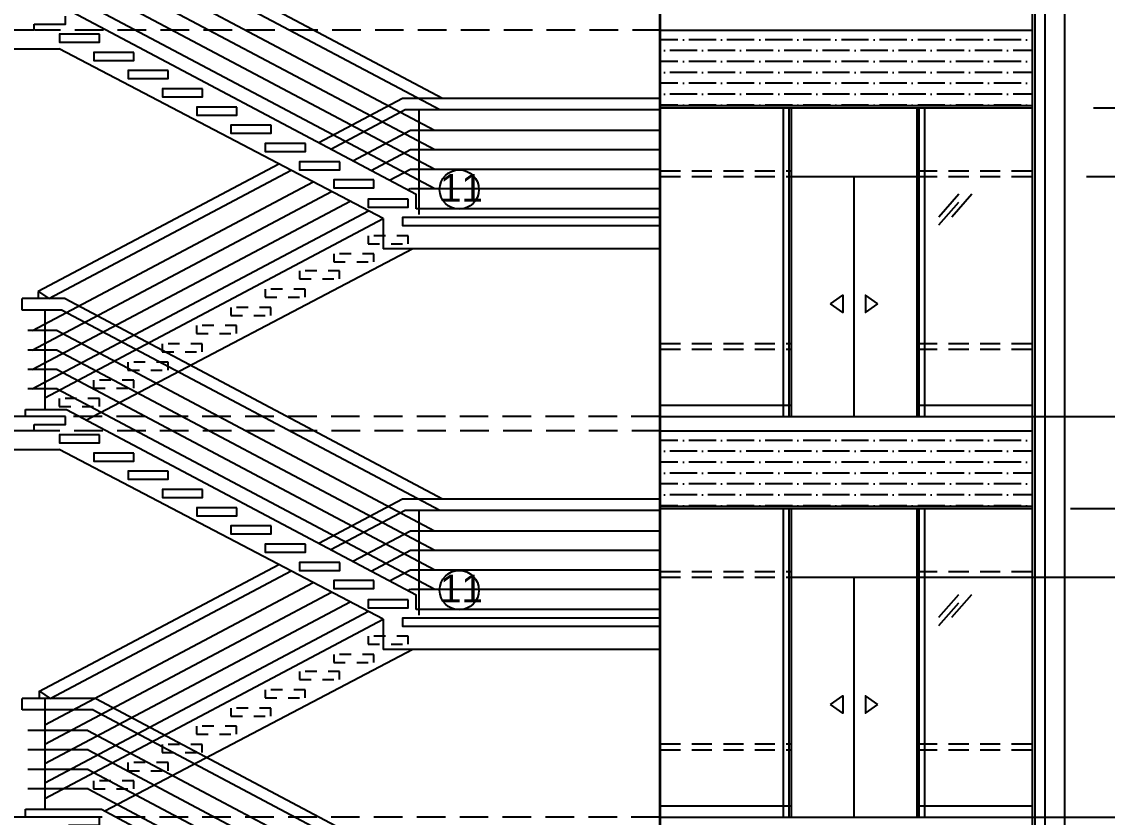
# Model space of a CAD drawing. Header units: millimetres. Extents: x 2148 to 2681, y 758 to 986.
# Drawn here: x 2461.04 to 2470.53, y 860.86 to 867.81 of the extents above; entities that cross this region are included whole.
import ezdxf

# ---------------------------------------------------------------- set-up
doc = ezdxf.new("R2010")
doc.units = ezdxf.units.MM
doc.linetypes.add('27-A-2-106-CD$1$HIDDEN', pattern=[0.375, 0.25, -0.125])
doc.linetypes.add('HIDDEN', pattern=[0.375, 0.25, -0.125])
for name, color, linetype in [('0.2', 10, 'Continuous'), ('4CO', 4, 'Continuous'), ('A-FLOR-STRS', 1, 'Continuous'), ('A-Hatch', 253, 'Continuous'), ('A-Stairs', 1, 'Continuous'), ('A-Wall', 4, 'Continuous'), ('cladding', 2, 'Continuous'), ('DR', 7, 'Continuous'), ('ELAYOUT', 4, 'Continuous'), ('hacht', 8, 'Continuous'), ('HATCH', 8, 'Continuous'), ('TLBLK', 7, 'Continuous')]:
    doc.layers.add(name, color=color, linetype=linetype)
doc.styles.add('ARIALNW', font='ARIALN.TTF')
doc.styles.add('SWISS', font='swissl.ttf')
doc.dimstyles.new('DIM 100', dxfattribs={"dimtxt": 0.2, "dimasz": 0.2, "dimexe": 0.1, "dimexo": 0, "dimgap": 0.05, "dimtad": 1, "dimzin": 0, "dimdsep": 46, "dimtxsty": 'ARIALNW', "dimcen": 0.09, "dimclrd": 6, "dimclre": 6, "dimclrt": 13, "dimadec": 0, "dimazin": 0, "dimtfac": 1, "dimtofl": 0, "dimtmove": 2, "dimatfit": 3, "dimfxl": 1, "dimtolj": 1, "dimtzin": 0, "dimarcsym": 0})

# ---------------------------------------------------------------- blocks, each defined once
blk = doc.blocks.new('*D2571')
at = {"layer": 'cladding', "color": 6, "lineweight": -2, "transparency": 16777216}
for p, q in [((2470.2054, 863.5576), (2475.1211, 863.5576)), ((2475.0211, 863.3576), (2475.0211, 861.0576)), ((2469.7034, 860.8576), (2475.1211, 860.8576))]:
    blk.add_line(p, q, dxfattribs=at)
at = {"layer": 'cladding', "color": 6, "transparency": 16777216}
for points in [[(2474.9878, 863.3576), (2475.0545, 863.3576), (2475.0211, 863.5576)], [(2474.9878, 861.0576), (2475.0545, 861.0576), (2475.0211, 860.8576)]]:
    blk.add_solid(points, dxfattribs=at)
at = {"layer": 'Defpoints', "color": 0, "transparency": 16777216}
for p in [(2470.2054, 863.5576), (2469.7034, 860.8576), (2475.0211, 860.8576)]:
    blk.add_point(p, dxfattribs=at)
at = {"layer": 'cladding', "color": 13, "transparency": 16777216, "insert": (2474.869, 862.2076), "char_height": 0.2, "attachment_point": 5, "rotation": 90, "style": 'ARIALNW'}
blk.add_mtext('\\A1;2.70', dxfattribs=at)
blk = doc.blocks.new('*D2573')
at = {"layer": 'cladding', "color": 6, "lineweight": -2, "transparency": 16777216}
for p, q in [((2468.7719, 862.9576), (2474.4657, 862.9576)), ((2474.3657, 862.7576), (2474.3657, 861.0576)), ((2468.7719, 860.8576), (2474.4657, 860.8576))]:
    blk.add_line(p, q, dxfattribs=at)
at = {"layer": 'cladding', "color": 6, "transparency": 16777216}
for points in [[(2474.3324, 862.7576), (2474.399, 862.7576), (2474.3657, 862.9576)], [(2474.3324, 861.0576), (2474.399, 861.0576), (2474.3657, 860.8576)]]:
    blk.add_solid(points, dxfattribs=at)
at = {"layer": 'Defpoints', "color": 0, "transparency": 16777216}
for p in [(2468.7719, 862.9576), (2468.7719, 860.8576), (2474.3657, 860.8576)]:
    blk.add_point(p, dxfattribs=at)
at = {"layer": 'cladding', "color": 13, "transparency": 16777216, "insert": (2474.2136, 861.9076), "char_height": 0.2, "attachment_point": 5, "rotation": 90, "style": 'ARIALNW'}
blk.add_mtext('\\A1;2.10', dxfattribs=at)
blk = doc.blocks.new('*D2574')
at = {"layer": 'cladding', "color": 6, "lineweight": -2, "transparency": 16777216}
for p, q in [((2470.2054, 863.5576), (2474.4657, 863.5576)), ((2474.3657, 863.1576), (2474.3657, 863.3576)), ((2470.3458, 862.9576), (2474.4657, 862.9576))]:
    blk.add_line(p, q, dxfattribs=at)
at = {"layer": 'cladding', "color": 6, "transparency": 16777216}
for points in [[(2474.3324, 863.3576), (2474.399, 863.3576), (2474.3657, 863.5576)], [(2474.3324, 863.1576), (2474.399, 863.1576), (2474.3657, 862.9576)]]:
    blk.add_solid(points, dxfattribs=at)
at = {"layer": 'Defpoints', "color": 0, "transparency": 16777216}
for p in [(2470.2054, 863.5576), (2474.3657, 863.5576), (2470.3458, 862.9576)]:
    blk.add_point(p, dxfattribs=at)
at = {"layer": 'cladding', "color": 13, "transparency": 16777216, "insert": (2474.1979, 863.2076), "char_height": 0.2, "attachment_point": 5, "rotation": 90, "style": 'ARIALNW'}
blk.add_mtext('\\A1;0.60', dxfattribs=at)
blk = doc.blocks.new('*D2575')
at = {"layer": 'cladding', "color": 6, "lineweight": -2, "transparency": 16777216}
for p, q in [((2470.4074, 867.0606), (2475.1211, 867.0606)), ((2475.0211, 866.8606), (2475.0211, 864.5606)), ((2469.7034, 864.3606), (2475.1211, 864.3606))]:
    blk.add_line(p, q, dxfattribs=at)
at = {"layer": 'cladding', "color": 6, "transparency": 16777216}
for points in [[(2474.9878, 866.8606), (2475.0545, 866.8606), (2475.0211, 867.0606)], [(2474.9878, 864.5606), (2475.0545, 864.5606), (2475.0211, 864.3606)]]:
    blk.add_solid(points, dxfattribs=at)
at = {"layer": 'Defpoints', "color": 0, "transparency": 16777216}
for p in [(2470.4074, 867.0606), (2469.7034, 864.3606), (2475.0211, 864.3606)]:
    blk.add_point(p, dxfattribs=at)
at = {"layer": 'cladding', "color": 13, "transparency": 16777216, "insert": (2474.869, 865.7106), "char_height": 0.2, "attachment_point": 5, "rotation": 90, "style": 'ARIALNW'}
blk.add_mtext('\\A1;2.70', dxfattribs=at)
blk = doc.blocks.new('*D2577')
at = {"layer": 'cladding', "color": 6, "lineweight": -2, "transparency": 16777216}
for p, q in [((2470.3458, 866.4606), (2474.4657, 866.4606)), ((2474.3657, 866.2606), (2474.3657, 864.5606)), ((2470.2588, 864.3606), (2474.4657, 864.3606))]:
    blk.add_line(p, q, dxfattribs=at)
at = {"layer": 'cladding', "color": 6, "transparency": 16777216}
for points in [[(2474.3324, 866.2606), (2474.399, 866.2606), (2474.3657, 866.4606)], [(2474.3324, 864.5606), (2474.399, 864.5606), (2474.3657, 864.3606)]]:
    blk.add_solid(points, dxfattribs=at)
at = {"layer": 'Defpoints', "color": 0, "transparency": 16777216}
for p in [(2470.3458, 866.4606), (2470.2588, 864.3606), (2474.3657, 864.3606)]:
    blk.add_point(p, dxfattribs=at)
at = {"layer": 'cladding', "color": 13, "transparency": 16777216, "insert": (2474.2136, 865.4106), "char_height": 0.2, "attachment_point": 5, "rotation": 90, "style": 'ARIALNW'}
blk.add_mtext('\\A1;2.10', dxfattribs=at)
blk = doc.blocks.new('*D2578')
at = {"layer": 'cladding', "color": 6, "lineweight": -2, "transparency": 16777216}
for p, q in [((2470.4074, 867.0606), (2474.4657, 867.0606)), ((2474.3657, 866.6606), (2474.3657, 866.8606)), ((2470.3458, 866.4606), (2474.4657, 866.4606))]:
    blk.add_line(p, q, dxfattribs=at)
at = {"layer": 'cladding', "color": 6, "transparency": 16777216}
for points in [[(2474.3324, 866.8606), (2474.399, 866.8606), (2474.3657, 867.0606)], [(2474.3324, 866.6606), (2474.399, 866.6606), (2474.3657, 866.4606)]]:
    blk.add_solid(points, dxfattribs=at)
at = {"layer": 'Defpoints', "color": 0, "transparency": 16777216}
for p in [(2470.4074, 867.0606), (2474.3657, 867.0606), (2470.3458, 866.4606)]:
    blk.add_point(p, dxfattribs=at)
at = {"layer": 'cladding', "color": 13, "transparency": 16777216, "insert": (2474.1979, 866.7106), "char_height": 0.2, "attachment_point": 5, "rotation": 90, "style": 'ARIALNW'}
blk.add_mtext('\\A1;0.60', dxfattribs=at)

msp = doc.modelspace()

# ---------------------------------------------------------------- hatches: boundary and pattern name
at = {"layer": 'hacht'}
h = msp.add_hatch(dxfattribs=at)
h.set_pattern_fill('ANSI36', color=256, scale=0.03, angle=135, style=0)
h.set_pattern_definition([(180, (-127.55042, 172.90241), (-0.1666875, -0.09525), [0.238125, -0.047625, 0, -0.047625])])
h.paths.add_polyline_path([(2466.6211973, 867.738555), (2466.6211973, 867.0805793), (2469.8722939, 867.0805793), (2469.8722939, 867.738555)])
h = msp.add_hatch(dxfattribs=at)
h.set_pattern_fill('ANSI36', color=256, scale=0.03, angle=135, style=0)
h.set_pattern_definition([(180, (-127.55042, 169.39944), (-0.1666875, -0.09525), [0.238125, -0.047625, 0, -0.047625])])
h.paths.add_polyline_path([(2466.6211973, 864.2355793), (2466.6211973, 863.5776036), (2469.8722939, 863.5776036), (2469.8722939, 864.2355793)])

# ---------------------------------------------------------------- linework, layer by layer
at = {"ltscale": 0.5}
for p, q in [((2461.4162903, 868.8954448, 0), (2464.7168495, 867.1451483, 0)), ((2461.3914157, 868.7954448, 0), (2464.6919749, 867.0451483, 0)), ((2461.3466415, 868.6154448, 0), (2464.6472008, 866.8651483, 0)), ((2461.347044, 868.4454448, 0), (2464.6476032, 866.6951483, 0)), ((2461.3474465, 868.2754448, 0), (2464.6480057, 866.5251483, 0)), ((2461.347849, 868.1054448, 0), (2464.6484082, 866.3551483, 0)), ((2461.347849, 868.1054448, 0), (2464.6484082, 866.3551483, 0)), ((2461.7162903, 867.7043288, 0), (2461.3662903, 867.7043288, 0)), ((2461.7162903, 867.7043288, 0), (2461.3662903, 867.7043288, 0)), ((2461.7162903, 867.7043288, 0), (2461.3662903, 867.7043288, 0)), ((2461.7162903, 867.7043288, 0), (2461.3662903, 867.7043288, 0)), ((2461.7162903, 867.7043288, 0), (2461.3662903, 867.7043288, 0)), ((2461.7162903, 867.7043288, 0), (2461.3662903, 867.7043288, 0)), ((2462.0162903, 867.5451026, 0), (2461.6662903, 867.5451026, 0)), ((2462.0162903, 867.5451026, 0), (2461.6662903, 867.5451026, 0)), ((2462.3162903, 867.3858764, 0), (2461.9662903, 867.3858764, 0)), ((2462.3162903, 867.3858764, 0), (2461.9662903, 867.3858764, 0)), ((2462.6162903, 867.2266503, 0), (2462.2662903, 867.2266503, 0)), ((2462.6162903, 867.2266503, 0), (2462.2662903, 867.2266503, 0)), ((2463.6341449, 866.7571859, 0), (2464.3657311, 867.1451483, 0)), ((2464.3657311, 867.1451483, 0), (2466.6161973, 867.1451483, 0)), ((2462.9162903, 867.0674241, 0), (2462.5662903, 867.0674241, 0)), ((2462.9162903, 867.0674241, 0), (2462.5662903, 867.0674241, 0)), ((2463.7408679, 866.7005904, 0), (2464.3906056, 867.0451483, 0)), ((2464.3906056, 867.0451483, 0), (2466.6161973, 867.0451483, 0)), ((2464.5090734, 867.0451483, 0), (2464.5090734, 866.1267254, 0)), ((2463.2162903, 866.9081979, 0), (2462.8662903, 866.9081979, 0)), ((2463.2162903, 866.9081979, 0), (2462.8662903, 866.9081979, 0)), ((2463.2162903, 866.9081979, 0), (2462.8662903, 866.9081979, 0)), ((2463.2162903, 866.9081979, 0), (2462.8662903, 866.9081979, 0)), ((2463.2162903, 866.9081979, 0), (2462.8662903, 866.9081979, 0)), ((2463.2162903, 866.9081979, 0), (2462.8662903, 866.9081979, 0)), ((2463.9329692, 866.5987185, 0), (2464.4353798, 866.8651483, 0)), ((2464.4353798, 866.8651483, 0), (2466.6161973, 866.8651483, 0)), ((2463.5162903, 866.7489718, 0), (2463.1662903, 866.7489718, 0)), ((2463.5162903, 866.7489718, 0), (2463.1662903, 866.7489718, 0)), ((2464.0930537, 866.5138252, 0), (2464.4349773, 866.6951483, 0)), ((2464.4353798, 866.6951483, 0), (2466.6161973, 866.6951483, 0)), ((2463.8162903, 866.5897456, 0), (2463.4662903, 866.5897456, 0)), ((2463.8162903, 866.5897456, 0), (2463.4662903, 866.5897456, 0)), ((2461.1820465, 865.4568307, 0), (2463.2845683, 866.5718044, 0)), ((2461.2741249, 865.3924691, 0), (2463.3920161, 866.5155933, 0)), ((2464.2531382, 866.4289319, 0), (2464.4345749, 866.5251483, 0)), ((2464.4353798, 866.5251483, 0), (2466.6161973, 866.5251483, 0)), ((2461.1303277, 865.1124691, 0), (2463.5854222, 866.4144132, 0)), ((2464.1162903, 866.4305194, 0), (2463.7662903, 866.4305194, 0)), ((2464.1162903, 866.4305194, 0), (2463.7662903, 866.4305194, 0)), ((2461.1299252, 864.9424691, 0), (2463.7465939, 866.3300965, 0)), ((2464.4132227, 866.3440386, 0), (2464.4341724, 866.3551483, 0)), ((2464.4353798, 866.3551483, 0), (2466.6161973, 866.3551483, 0)), ((2461.1295227, 864.7724691, 0), (2463.9077656, 866.2457798, 0)), ((2464.4157311, 866.2614877, 0), (2464.0662903, 866.2614877, 0)), ((2464.4157311, 866.2614877, 0), (2464.0662903, 866.2614877, 0)), ((2461.1291203, 864.6024691, 0), (2464.0689373, 866.161463, 0)), ((2461.1828534, 865.3939109, 0), (2461.1828534, 865.4562667, 0)), ((2461.1828534, 865.4562667, -0.0000001), (2461.2741249, 865.3924691, 0)), ((2461.4162903, 865.3924691, 0), (2461.0400885, 865.3924691, -0.0000001)), ((2461.0400885, 865.2924691, 0), (2461.0400885, 865.3924691, -0.0000001)), ((2461.4162903, 865.3924691, 0), (2464.7168495, 863.6421726, 0)), ((2461.3914157, 865.2924691, 0), (2461.0400885, 865.2924691, 0)), ((2461.2385176, 865.2937497, 0), (2461.2385176, 864.4237497, 0)), ((2461.3914157, 865.2924691, 0), (2464.6919749, 863.5421726, 0)), ((2461.3466415, 865.1124691, 0), (2461.0900885, 865.1124691, 0)), ((2461.3466415, 865.1124691, 0), (2464.6472008, 863.3621726, 0)), ((2461.347044, 864.9424691, 0), (2461.0900885, 864.9424691, 0)), ((2461.347044, 864.9424691, 0), (2464.6476032, 863.1921726, 0)), ((2461.3474465, 864.7724691, 0), (2461.0900885, 864.7724691, 0)), ((2461.3474465, 864.7724691, 0), (2464.6480057, 863.0221726, 0)), ((2461.347849, 864.6024691, 0), (2461.0900885, 864.6024691, 0)), ((2461.347849, 864.6024691, 0), (2464.6484082, 862.8521726, 0)), ((2461.347849, 864.6024691, 0), (2464.6484082, 862.8521726, 0)), ((2461.7162903, 864.2013531, 0), (2461.3662903, 864.2013531, 0)), ((2461.7162903, 864.2013531, 0), (2461.3662903, 864.2013531, 0)), ((2461.7162903, 864.2013531, 0), (2461.3662903, 864.2013531, 0)), ((2461.7162903, 864.2013531, 0), (2461.3662903, 864.2013531, 0)), ((2461.7162903, 864.2013531, 0), (2461.3662903, 864.2013531, 0)), ((2461.7162903, 864.2013531, 0), (2461.3662903, 864.2013531, 0)), ((2462.0162903, 864.0421269, 0), (2461.6662903, 864.0421269, 0)), ((2462.0162903, 864.0421269, 0), (2461.6662903, 864.0421269, 0)), ((2462.3162903, 863.8829007, 0), (2461.9662903, 863.8829007, 0)), ((2462.3162903, 863.8829007, 0), (2461.9662903, 863.8829007, 0)), ((2462.6162903, 863.7236746, 0), (2462.2662903, 863.7236746, 0)), ((2462.6162903, 863.7236746, 0), (2462.2662903, 863.7236746, 0)), ((2463.6341449, 863.2542102, 0), (2464.3657311, 863.6421726, 0)), ((2464.3657311, 863.6421726, 0), (2466.6161973, 863.6421726, 0)), ((2462.9162903, 863.5644484, 0), (2462.5662903, 863.5644484, 0)), ((2462.9162903, 863.5644484, 0), (2462.5662903, 863.5644484, 0)), ((2463.7408679, 863.1976147, 0), (2464.3906056, 863.5421726, 0)), ((2464.3906056, 863.5421726, 0), (2466.6161973, 863.5421726, 0)), ((2464.5090734, 863.5421726, 0), (2464.5090734, 862.6237497, 0)), ((2463.2162903, 863.4052222, 0), (2462.8662903, 863.4052222, 0)), ((2463.2162903, 863.4052222, 0), (2462.8662903, 863.4052222, 0)), ((2463.2162903, 863.4052222, 0), (2462.8662903, 863.4052222, 0)), ((2463.2162903, 863.4052222, 0), (2462.8662903, 863.4052222, 0)), ((2463.2162903, 863.4052222, 0), (2462.8662903, 863.4052222, 0)), ((2463.2162903, 863.4052222, 0), (2462.8662903, 863.4052222, 0)), ((2463.9329692, 863.0957428, 0), (2464.4353798, 863.3621726, 0)), ((2464.4353798, 863.3621726, 0), (2466.6161973, 863.3621726, 0)), ((2463.5162903, 863.2459961, 0), (2463.1662903, 863.2459961, 0)), ((2463.5162903, 863.2459961, 0), (2463.1662903, 863.2459961, 0)), ((2464.0930537, 863.0108495, 0), (2464.4349773, 863.1921726, 0)), ((2464.4353798, 863.1921726, 0), (2466.6161973, 863.1921726, 0)), ((2461.1862903, 861.9561055, 0), (2463.2845683, 863.0688287, 0)), ((2463.8162903, 863.0867699, 0), (2463.4662903, 863.0867699, 0)), ((2463.8162903, 863.0867699, 0), (2463.4662903, 863.0867699, 0)), ((2461.2862903, 861.8959448, 0), (2463.3920161, 863.0126176, 0)), ((2464.2531382, 862.9259562, 0), (2464.4345749, 863.0221726, 0)), ((2464.4353798, 863.0221726, 0), (2466.6161973, 863.0221726, 0)), ((2461.2385176, 861.6668669, 0), (2463.5854222, 862.9114375, 0)), ((2464.1162903, 862.9275437, 0), (2463.7662903, 862.9275437, 0)), ((2464.1162903, 862.9275437, 0), (2463.7662903, 862.9275437, 0)), ((2461.2385176, 861.4970803, 0), (2463.7465939, 862.8271208, 0)), ((2464.4132227, 862.8410629, 0), (2464.4341724, 862.8521726, 0)), ((2464.4353798, 862.8521726, 0), (2466.6161973, 862.8521726, 0)), ((2461.2385176, 861.3272938, 0), (2463.9077656, 862.7428041, 0)), ((2464.4157311, 862.758512, 0), (2464.0662903, 862.758512, 0)), ((2464.4157311, 862.758512, 0), (2464.0662903, 862.758512, 0)), ((2461.2385176, 861.1575072, 0), (2464.0689373, 862.6584873, 0)), ((2461.1934415, 861.897542, 0), (2461.1934415, 861.9598978, 0)), ((2461.1934415, 861.9598978, -0.0000001), (2461.284713, 861.8961002, 0)), ((2461.6862688, 861.896323, 0), (2461.0400885, 861.896323, -0.0000001)), ((2461.0400885, 861.796323, -0.0000001), (2461.0400885, 861.896323, -0.0000001)), ((2461.2385176, 861.8948962, 0), (2461.2385176, 860.9276036, 0)), ((2461.6862688, 861.896323, 0), (2464.7168495, 860.2891969, 0)), ((2461.6613943, 861.796323, 0), (2461.0400885, 861.796323, -0.0000001)), ((2461.6613943, 861.796323, 0), (2464.6919749, 860.1891969, 0)), ((2461.6166201, 861.616323, 0), (2461.0900885, 861.616323, -0.0000001)), ((2461.6166201, 861.616323, 0), (2464.6472008, 860.0091969, 0)), ((2461.6170226, 861.446323, 0), (2461.0900885, 861.446323, -0.0000001)), ((2461.6170226, 861.446323, 0), (2464.6476032, 859.8391969, 0)), ((2461.617425, 861.276323, 0), (2461.0900885, 861.276323, -0.0000001)), ((2461.617425, 861.276323, 0), (2464.6480057, 859.6691969, 0)), ((2461.6178275, 861.106323, 0), (2461.0900885, 861.106323, -0.0000001)), ((2461.6178275, 861.106323, 0), (2464.6484082, 859.4991969, 0))]:
    msp.add_line(p, q, dxfattribs=at)
at = {"ltscale": 0.05, "elevation": 0}
for points in [[(2461.7168495, 867.7043288), (2461.3668495, 867.7043288), (2461.3668495, 867.6343288), (2461.7168495, 867.6343288)], [(2462.0168495, 867.5451026), (2461.6668495, 867.5451026), (2461.6668495, 867.4751026), (2462.0168495, 867.4751026)], [(2462.3168495, 867.3858764), (2461.9668495, 867.3858764), (2461.9668495, 867.3158764), (2462.3168495, 867.3158764)], [(2462.6168495, 867.2266503), (2462.2668495, 867.2266503), (2462.2668495, 867.1566503), (2462.6168495, 867.1566503)], [(2462.9168495, 867.0674241), (2462.5668495, 867.0674241), (2462.5668495, 866.9974241), (2462.9168495, 866.9974241)], [(2463.2168495, 866.9081979), (2462.8668495, 866.9081979), (2462.8668495, 866.8381979), (2463.2168495, 866.8381979)], [(2463.5168495, 866.7489718), (2463.1668495, 866.7489718), (2463.1668495, 866.6789718), (2463.5168495, 866.6789718)], [(2463.8168495, 866.5897456), (2463.4668495, 866.5897456), (2463.4668495, 866.5197456), (2463.8168495, 866.5197456)], [(2464.1168495, 866.4305194), (2463.7668495, 866.4305194), (2463.7668495, 866.3605194), (2464.1168495, 866.3605194)], [(2464.4162903, 866.2614877), (2464.0662903, 866.2614877), (2464.0662903, 866.1914877), (2464.4162903, 866.1914877)], [(2461.7168495, 864.2013531), (2461.3668495, 864.2013531), (2461.3668495, 864.1313531), (2461.7168495, 864.1313531)], [(2462.0168495, 864.0421269), (2461.6668495, 864.0421269), (2461.6668495, 863.9721269), (2462.0168495, 863.9721269)], [(2462.3168495, 863.8829007), (2461.9668495, 863.8829007), (2461.9668495, 863.8129007), (2462.3168495, 863.8129007)], [(2462.6168495, 863.7236746), (2462.2668495, 863.7236746), (2462.2668495, 863.6536746), (2462.6168495, 863.6536746)], [(2462.9168495, 863.5644484), (2462.5668495, 863.5644484), (2462.5668495, 863.4944484), (2462.9168495, 863.4944484)], [(2463.2168495, 863.4052222), (2462.8668495, 863.4052222), (2462.8668495, 863.3352222), (2463.2168495, 863.3352222)], [(2463.5168495, 863.2459961), (2463.1668495, 863.2459961), (2463.1668495, 863.1759961), (2463.5168495, 863.1759961)], [(2463.8168495, 863.0867699), (2463.4668495, 863.0867699), (2463.4668495, 863.0167699), (2463.8168495, 863.0167699)], [(2464.1168495, 862.9275437), (2463.7668495, 862.9275437), (2463.7668495, 862.8575437), (2464.1168495, 862.8575437)], [(2464.4162903, 862.758512), (2464.0662903, 862.758512), (2464.0662903, 862.688512), (2464.4162903, 862.688512)]]:
    msp.add_lwpolyline(points, close=True, dxfattribs=at)
for points in [[(2466.6161973, 866.1022616), (2464.3657311, 866.1022616), (2464.3657311, 866.0322616), (2466.6161973, 866.0322616)], [(2466.6161973, 862.5992859), (2464.3657311, 862.5992859), (2464.3657311, 862.5292859), (2466.6161973, 862.5292859)]]:
    msp.add_lwpolyline(points, dxfattribs=at)
at = {"layer": '0.2', "ltscale": 0.5}
for centre in [(2464.8626351, 866.3469686, -0.0000001), (2464.8626351, 862.8439928, -0.0000001)]:
    msp.add_circle(centre, 0.172101, dxfattribs=at)
at = {"layer": '4CO', "ltscale": 0.5}
for p, q in [((2461.4287275, 867.9267254, 0), (2464.4862903, 866.3052906, 0)), ((2460.6650919, 867.5767254, -0.0000001), (2461.3636584, 867.5767254, 0)), ((2464.1978747, 866.0940097), (2461.3636584, 867.5767254)), ((2466.6161973, 866.1767254, 0), (2464.4862903, 866.1767254, 0)), ((2464.6587894, 865.8267254, 0), (2464.1978747, 865.8267254, 0)), ((2466.6161973, 865.8267254, 0), (2464.6587894, 865.8267254, 0)), ((2461.0696294, 864.4237497, 0), (2461.4287275, 864.4237497, 0)), ((2461.4287275, 864.4237497, 0), (2464.4862903, 862.8023149, 0)), ((2460.6650919, 864.0737497, -0.0000001), (2461.3636584, 864.0737497, 0)), ((2464.1978747, 862.5910339), (2461.3636584, 864.0737497)), ((2466.6161973, 862.6737497, 0), (2464.4862903, 862.6737497, 0)), ((2464.6587894, 862.3237497, 0), (2464.1978747, 862.3237497, 0)), ((2466.6161973, 862.3237497, 0), (2464.6587894, 862.3237497, 0)), ((2461.0696294, 860.9276036, -0.0000001), (2461.7360786, 860.9276036, 0)), ((2461.7360786, 860.9276036, 0), (2464.4862903, 859.4626384, 0))]:
    msp.add_line(p, q, dxfattribs=at)
at = {"layer": 'A-FLOR-STRS', "color": 8, "linetype": '27-A-2-106-CD$1$HIDDEN'}
for p, q in [((2466.6261973, 867.738555, 0), (2461.1510354, 867.7385549, 0)), ((2466.6161973, 864.3605793, 0), (2461.4196294, 864.3605792, -0.0000001)), ((2466.6211973, 864.2355793, 0), (2461.1460354, 864.2355792, 0)), ((2466.6161973, 860.8590914, 0), (2461.4196294, 860.8590914, 0))]:
    msp.add_line(p, q, dxfattribs=at)
at = {"layer": 'A-Hatch'}
msp.add_line((2469.9847615, 846.8486765, 0), (2469.9847615, 877.7474821, 0), dxfattribs=at)
at = {"layer": 'A-Stairs', "color": 2, "ltscale": 0.5}
for p, q in [((2461.2385176, 864.5246536, 0), (2464.1978747, 866.0940097, 0)), ((2464.4573547, 865.8267254, 0), (2461.6033343, 864.3311552, 0)), ((2461.2385176, 864.5246536, 0), (2461.2385176, 864.4237497, 0)), ((2461.2385176, 861.0216779, 0), (2464.1978747, 862.5910339, 0)), ((2464.4573547, 862.3237497, 0), (2461.7643394, 860.9125498, 0))]:
    msp.add_line(p, q, dxfattribs=at)
at = {"layer": 'A-Stairs', "linetype": '27-A-2-106-CD$1$HIDDEN', "ltscale": 0.2, "elevation": 0}
for points in [[(2464.4162903, 865.9430354), (2464.0662903, 865.9430354), (2464.0662903, 865.8730354), (2464.4162903, 865.8730354), (2464.4162903, 865.9430354)], [(2464.4162903, 862.4400597), (2464.0662903, 862.4400597), (2464.0662903, 862.3700597), (2464.4162903, 862.3700597), (2464.4162903, 862.4400597)]]:
    msp.add_lwpolyline(points, dxfattribs=at)
for points in [[(2464.1162903, 865.7838092), (2463.7662903, 865.7838092), (2463.7662903, 865.7138092), (2464.1162903, 865.7138092)], [(2463.8162903, 865.6343886), (2463.4662903, 865.6343886), (2463.4662903, 865.5643886), (2463.8162903, 865.5643886)], [(2463.5162903, 865.4751624), (2463.1662903, 865.4751624), (2463.1662903, 865.4051624), (2463.5162903, 865.4051624)], [(2463.2162903, 865.3159363), (2462.8662903, 865.3159363), (2462.8662903, 865.2459363), (2463.2162903, 865.2459363)], [(2462.9162903, 865.1567101), (2462.5662903, 865.1567101), (2462.5662903, 865.0867101), (2462.9162903, 865.0867101)], [(2462.6162903, 864.9974839), (2462.2662903, 864.9974839), (2462.2662903, 864.9274839), (2462.6162903, 864.9274839)], [(2462.3162903, 864.8382578), (2461.9662903, 864.8382578), (2461.9662903, 864.7682578), (2462.3162903, 864.7682578)], [(2462.0162903, 864.6790316), (2461.6662903, 864.6790316), (2461.6662903, 864.6090316), (2462.0162903, 864.6090316)], [(2461.7162903, 864.5198054), (2461.3662903, 864.5198054), (2461.3662903, 864.4498054), (2461.7162903, 864.4498054)], [(2464.1162903, 862.2808335), (2463.7662903, 862.2808335), (2463.7662903, 862.2108335), (2464.1162903, 862.2108335)], [(2463.8162903, 862.1314129), (2463.4662903, 862.1314129), (2463.4662903, 862.0614129), (2463.8162903, 862.0614129)], [(2463.5162903, 861.9721867), (2463.1662903, 861.9721867), (2463.1662903, 861.9021867), (2463.5162903, 861.9021867)], [(2463.2162903, 861.8129606), (2462.8662903, 861.8129606), (2462.8662903, 861.7429606), (2463.2162903, 861.7429606)], [(2462.9162903, 861.6537344), (2462.5662903, 861.6537344), (2462.5662903, 861.5837344), (2462.9162903, 861.5837344)], [(2462.6162903, 861.4945082), (2462.2662903, 861.4945082), (2462.2662903, 861.4245082), (2462.6162903, 861.4245082)], [(2462.3162903, 861.3352821), (2461.9662903, 861.3352821), (2461.9662903, 861.2652821), (2462.3162903, 861.2652821)], [(2462.0162903, 861.1760559), (2461.6662903, 861.1760559), (2461.6662903, 861.1060559), (2462.0162903, 861.1060559)]]:
    msp.add_lwpolyline(points, close=True, dxfattribs=at)
at = {"layer": 'A-Wall'}
for p, q in [((2470.1526955, 877.747842, 0), (2470.1526955, 846.8486765, 0)), ((2464.4862903, 866.1767254, 0), (2464.4862903, 866.3052906, 0)), ((2464.1978747, 866.0940097, 0), (2464.1978747, 865.8267254, 0)), ((2461.0696294, 864.3605792, 0), (2461.0696294, 864.4237497, -0.0000001)), ((2461.4196294, 864.3605792, 0), (2458.3113273, 864.3605792, 0)), ((2464.4862903, 862.6737497, 0), (2464.4862903, 862.8023149, 0)), ((2464.1978747, 862.5910339), (2464.1978747, 862.3237497)), ((2461.0696294, 860.8576036, 0), (2461.0696294, 860.9276036, 0)), ((2461.7185977, 860.8576036, 0), (2455.5829922, 860.8576036, 0))]:
    msp.add_line(p, q, dxfattribs=at)
at = {"layer": 'cladding'}
for p, q in [((2469.8722939, 850.3516522, 0), (2469.8722939, 877.7474821, 0)), ((2469.8972939, 850.3516522, 0), (2469.8972939, 877.7474821, 0)), ((2466.6161973, 846.8486765, 0), (2466.6161973, 874.8695064, 0)), ((2461.1460354, 867.7385549, 0), (2458.3113273, 867.7385549, 0)), ((2461.1460354, 867.7385549, 0), (2461.1460354, 867.7935549, 0)), ((2466.6161973, 867.738555, 0), (2469.8722939, 867.738555, 0)), ((2461.1460354, 864.2355792, 0), (2458.3113273, 864.2355792, 0)), ((2461.1460354, 864.2355792, 0), (2461.1460354, 864.2905792, 0)), ((2466.6161973, 864.2355793, 0), (2469.8722939, 864.2355793, 0))]:
    msp.add_line(p, q, dxfattribs=at)
at = {"layer": 'cladding', "elevation": 0}
for points in [[(2461.1460354, 867.7935549), (2461.4196294, 867.7935549), (2461.4196294, 867.8635549), (2461.4196294, 867.8635549)], [(2461.1460354, 864.2905792), (2461.4196294, 864.2905792), (2461.4196294, 864.3605792), (2461.4196294, 864.3605792)], [(2461.4450037, 860.7876036), (2461.7185977, 860.7876036), (2461.7185977, 860.8576036), (2461.7185977, 860.8576036)]]:
    msp.add_lwpolyline(points, dxfattribs=at)
at = {"layer": 'DR'}
for p, q in [((2467.6965253, 864.3605793, 0), (2467.6965253, 867.0605793, 0)), ((2467.6965253, 864.3605793, 0), (2467.6965253, 867.0605793, 0)), ((2468.9322819, 864.3605793, 0), (2468.9322819, 867.0605793, 0)), ((2467.7651785, 866.4605793, 0), (2468.8651891, 866.4605793, 0)), ((2468.3144035, 864.3605793, 0), (2468.3144035, 866.4605793, 0)), ((2467.6965253, 860.8576036, 0), (2467.6965253, 863.5576036, 0)), ((2467.6965253, 860.8576036, 0), (2467.6965253, 863.5576036, 0)), ((2468.9322819, 860.8576036, 0), (2468.9322819, 863.5576036, 0)), ((2467.7651785, 862.9576036, 0), (2468.8651891, 862.9576036, 0)), ((2468.3144035, 860.8576036, 0), (2468.3144035, 862.9576036, 0))]:
    msp.add_line(p, q, dxfattribs=at)
at = {"layer": 'ELAYOUT', "ltscale": 10}
for p, q in [((2466.6161973, 864.3605793, 0), (2469.8722939, 864.3605793, 0)), ((2466.6161973, 860.8576036, 0), (2469.8722939, 860.8576036, 0))]:
    msp.add_line(p, q, dxfattribs=at)
at = {"layer": 'hacht'}
for p, q in [((2466.6161973, 867.0805793, 0), (2469.8722939, 867.0805793, 0)), ((2466.6161973, 867.0605793, 0), (2469.8722939, 867.0605793, 0)), ((2469.0534187, 866.1090537, 0), (2469.2285191, 866.3084309, 0)), ((2469.168589, 866.1090537, 0), (2469.3436894, 866.3084309, 0)), ((2469.0534187, 866.0377818, 0), (2469.2285191, 866.237159, 0)), ((2466.6161973, 863.5776036, 0), (2469.8722939, 863.5776036, 0)), ((2466.6161973, 863.5576036, 0), (2469.8722939, 863.5576036, 0)), ((2469.0534187, 862.606078, 0), (2469.2285191, 862.8054552, 0)), ((2469.168589, 862.606078, 0), (2469.3436894, 862.8054552, 0)), ((2469.0534187, 862.5348061, 0), (2469.2285191, 862.7341833, 0))]:
    msp.add_line(p, q, dxfattribs=at)
at = {"layer": 'hacht', "elevation": 0}
for points in [[(2468.1081498, 865.345973), (2468.2163547, 865.421386), (2468.2163547, 865.27056)], [(2468.5206571, 865.345973), (2468.4124522, 865.421386), (2468.4124522, 865.27056)], [(2468.1081498, 861.8429973), (2468.2163547, 861.9184103), (2468.2163547, 861.7675843)], [(2468.5206571, 861.8429973), (2468.4124522, 861.9184103), (2468.4124522, 861.7675843)]]:
    msp.add_lwpolyline(points, close=True, dxfattribs=at)
at = {"layer": 'HATCH'}
for p, q in [((2466.6211973, 846.8486765, 0), (2466.6211973, 874.8695064, 0)), ((2467.7464549, 864.3605793, 0), (2467.7464549, 867.0605793, 0)), ((2467.7651785, 864.3605793, 0), (2467.7651785, 867.0605793, 0)), ((2468.8651891, 864.3605793, 0), (2468.8651891, 867.0605793, 0)), ((2468.8823524, 864.3605793, 0), (2468.8823524, 867.0605793, 0)), ((2466.6211973, 864.4605793, 0), (2467.7651785, 864.4605793, 0)), ((2468.8651891, 864.4605793, 0), (2469.8722939, 864.4605793, 0)), ((2467.7464549, 860.8576036, 0), (2467.7464549, 863.5576036, 0)), ((2467.7651785, 860.8576036, 0), (2467.7651785, 863.5576036, 0)), ((2468.8651891, 860.8576036, 0), (2468.8651891, 863.5576036, 0)), ((2468.8823524, 860.8576036, 0), (2468.8823524, 863.5576036, 0)), ((2466.6211973, 860.9576036, 0), (2467.7651785, 860.9576036, 0)), ((2468.8651891, 860.9576036, 0), (2469.8722939, 860.9576036, 0))]:
    msp.add_line(p, q, dxfattribs=at)
at = {"layer": 'HATCH', "linetype": 'HIDDEN', "ltscale": 0.7}
for p, q in [((2466.6211973, 866.5105793, 0), (2467.7651785, 866.5105793, 0)), ((2468.8651891, 866.5105793, 0), (2469.8722939, 866.5105793, 0)), ((2466.6211973, 866.4605793, 0), (2467.7651785, 866.4605793, 0)), ((2468.8651891, 866.4605793, 0), (2469.8722939, 866.4605793, 0)), ((2466.6211973, 865.0015832, 0), (2467.7651785, 865.0015832, 0)), ((2468.8651891, 865.0015832, 0), (2469.8722939, 865.0015832, 0)), ((2466.6211973, 864.9515832, 0), (2467.7651785, 864.9515832, 0)), ((2468.8651891, 864.9515832, 0), (2469.8722939, 864.9515832, 0)), ((2466.6211973, 863.0076036, 0), (2467.7651785, 863.0076036, 0)), ((2468.8651891, 863.0076036, 0), (2469.8722939, 863.0076036, 0)), ((2466.6211973, 862.9576036, 0), (2467.7651785, 862.9576036, 0)), ((2468.8651891, 862.9576036, 0), (2469.8722939, 862.9576036, 0)), ((2466.6211973, 861.4986075, 0), (2467.7651785, 861.4986075, 0)), ((2468.8651891, 861.4986075, 0), (2469.8722939, 861.4986075, 0)), ((2466.6211973, 861.4486075, 0), (2467.7651785, 861.4486075, 0)), ((2468.8651891, 861.4486075, 0), (2469.8722939, 861.4486075, 0))]:
    msp.add_line(p, q, dxfattribs=at)

# ---------------------------------------------------------------- texts
at = {"layer": 'TLBLK', "color": 7, "char_height": 0.24243758, "width": 5.279969108, "attachment_point": 5, "style": 'SWISS'}
for insert in [(2464.8811283, 866.3606038, -0.0000001), (2464.8811283, 862.8576281, -0.0000001)]:
    msp.add_mtext('11', dxfattribs=dict(at, insert=insert))

# ---------------------------------------------------------------- dimensions: what is measured, and where the dimension line sits
at = {"layer": 'cladding'}
for base, p1, p2, picture, middle in [((2475.0211207, 864.3605793, 0), (2470.4073812, 867.0605793, 0), (2469.7034202, 864.3605793, 0), '*D2575', (2474.8690061, 865.7105793, 0)), ((2474.3657006, 864.3605793, 0), (2470.3457567, 866.4605793, 0), (2470.258811, 864.3605793, 0), '*D2577', (2474.213586, 865.4105793, 0)), ((2475.0211207, 860.8576036, 0), (2470.2053754, 863.5576036, 0), (2469.7034202, 860.8576036, 0), '*D2571', (2474.8690061, 862.2076036, 0)), ((2474.3657006, 860.8576036, 0), (2468.771922, 862.9576036, 0), (2468.771922, 860.8576036, 0), '*D2573', (2474.213586, 861.9076036, 0))]:
    dim = msp.add_linear_dim(base=base, p1=p1, p2=p2, angle=90, dimstyle='DIM 100', override={"dimfxl": 0.03}, dxfattribs=at)
    dim.commit()
    dim.dimension.update_dxf_attribs({"geometry": picture, "text_midpoint": middle})
for base, p1, p2, picture, middle in [((2474.3657006, 867.0605793, 0), (2470.3457567, 866.4605793, 0), (2470.4073812, 867.0605793, 0), '*D2578', (2474.1978701, 866.7105793, 0)), ((2474.3657006, 863.5576036, 0), (2470.3457567, 862.9576036, 0), (2470.2053754, 863.5576036, 0), '*D2574', (2474.1978701, 863.2076036, 0))]:
    dim = msp.add_linear_dim(base=base, p1=p1, p2=p2, angle=90, dimstyle='DIM 100', override={"dimfxl": 0.03}, dxfattribs=at)
    dim.commit()
    dim.dimension.update_dxf_attribs({"geometry": picture, "text_midpoint": middle, "dimtype": 160})

doc.saveas('drawing.dxf')
